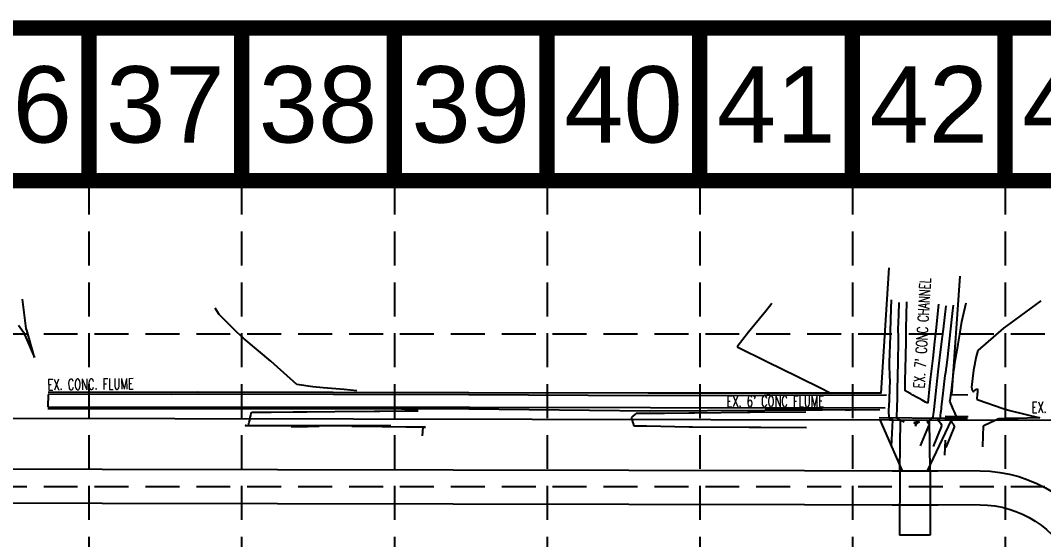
# Model space of a CAD drawing. Extents: x 626 to 3511, y 2890 to 4695.
# Drawn here: x 2273.5 to 2575, y 4541.7 to 4694.7 of the extents above; entities that cross this region are included whole.
import ezdxf
from ezdxf.enums import TextEntityAlignment as Align

# ---------------------------------------------------------------- set-up
doc = ezdxf.new("R2010")
doc.units = 0
doc.header["$LTSCALE"] = 100
doc.header["$MEASUREMENT"] = 0
doc.linetypes.add('HIDDEN', pattern=[0.375, 0.25, -0.125])
for name, color, linetype in [('$-BNDY2', 4, 'CONTINUOUS'), ('BASE', 7, 'CONTINUOUS'), ('DG-XCONTOURS', 9, 'CONTINUOUS'), ('DG-XIDX_CONTOURS', 2, 'CONTINUOUS'), ('GRID', 254, 'HIDDEN'), ('PSWDG-XCONC', 4, 'CONTINUOUS'), ('PSWDGC-NEW_STORM', 2, 'CONTINUOUS'), ('PSWDGC-POND', 2, 'CONTINUOUS'), ('PSWGD-XCONC', 4, 'CONTINUOUS')]:
    doc.layers.add(name, color=color, linetype=linetype)
doc.styles.add('L80F', font='romans.shx', dxfattribs={"height": 8})
doc.styles.get("Standard").update_dxf_attribs({"font": 'ARIAL.TTF'})

msp = doc.modelspace()

# ---------------------------------------------------------------- linework, layer by layer
at = {"layer": '$-BNDY2', "color": 7}
msp.add_line((752.27, 4580.24), (3393.13, 4575.32), dxfattribs=at)
at = {"layer": 'BASE', "const_width": 4.5}
for points in [[(628.71, 2892.46), (3508.71, 2892.46), (3508.71, 4692.46), (628.71, 4692.46)], [(673.71, 2937.46), (3463.71, 2937.46), (3463.71, 4647.46), (673.71, 4647.46)]]:
    msp.add_lwpolyline(points, close=True, dxfattribs=at)
for points in [[(2293.71, 4647.46), (2293.71, 4692.46)], [(2338.71, 4647.46), (2338.71, 4692.46)], [(2383.71, 4647.46), (2383.71, 4692.46)], [(2428.71, 4647.46), (2428.71, 4692.46)], [(2473.71, 4647.46), (2473.71, 4692.46)], [(2518.71, 4647.46), (2518.71, 4692.46)], [(2563.71, 4647.46), (2563.71, 4692.46)]]:
    msp.add_lwpolyline(points, dxfattribs=at)
at = {"layer": 'DG-XCONTOURS', "color": 43}
for p, q in [((2275.2, 4603.89, 1138), (2274.15, 4612.55, 1138)), ((2494.97, 4611.22, 1136), (2493.17, 4608.98, 1136)), ((2532.38, 4611.57, 1134), (2532.26, 4607.92, 1134)), ((2534.59, 4603.92, 1133), (2534.75, 4611.78, 1133)), ((2544.12, 4611.05, 1133), (2543.26, 4603.29, 1133)), ((2545.53, 4603.67, 1134), (2546.29, 4610.52, 1134)), ((2550.99, 4605.92, 1136), (2552.21, 4611.46, 1136)), ((2574.28, 4612.05, 1137), (2565.37, 4605.52, 1137)), ((2332.05, 4608.01, 1137), (2330.89, 4609.86, 1137)), ((2337.41, 4602.68, 1137), (2332.05, 4608.01, 1137)), ((2493.17, 4608.98, 1136), (2488.05, 4602.84, 1136)), ((2532.26, 4607.92, 1134), (2532.12, 4603.61, 1134)), ((2272.9, 4604.83, 1138), (2274.43, 4602.79, 1138)), ((2550.37, 4602.23, 1136), (2550.99, 4605.92, 1136)), ((2565.37, 4605.52, 1137), (2563.25, 4603.94, 1137)), ((2274.43, 4602.79, 1138), (2277.66, 4595.34, 1138)), ((2275.4, 4603.36, 1138), (2275.2, 4603.89, 1138)), ((2277.66, 4595.34, 1138), (2275.4, 4603.36, 1138)), ((2339.14, 4601.09, 1137), (2337.41, 4602.68, 1137)), ((2339.44, 4600.86, 1137), (2339.14, 4601.09, 1137)), ((2488.05, 4602.84, 1136), (2484.73, 4598.47, 1136)), ((2532.12, 4603.61, 1134), (2532.14, 4602.86, 1134)), ((2532.14, 4602.86, 1134), (2532.16, 4602.19, 1134)), ((2532.16, 4602.19, 1134), (2532.17, 4602.08, 1134)), ((2532.17, 4602.08, 1134), (2532.21, 4600.77, 1134)), ((2534.51, 4600.12, 1133), (2534.59, 4603.92, 1133)), ((2543.26, 4603.29, 1133), (2542.89, 4599.93, 1133)), ((2545.14, 4600.89, 1134), (2545.32, 4602.11, 1134)), ((2545.32, 4602.11, 1134), (2545.34, 4602.26, 1134)), ((2545.34, 4602.28, 1134), (2545.53, 4603.67, 1134)), ((2545.34, 4602.26, 1134), (2545.34, 4602.28, 1134)), ((2549.87, 4599.31, 1136), (2550.37, 4602.23, 1136)), ((2563.25, 4603.94, 1137), (2555.69, 4597.38, 1137)), ((2347.35, 4594.26, 1137), (2339.44, 4600.86, 1137)), ((2484.73, 4598.47, 1136), (2493.45, 4594.18, 1136)), ((2532.22, 4600.42, 1134), (2532.09, 4593.73, 1134)), ((2532.21, 4600.77, 1134), (2532.22, 4600.42, 1134)), ((2534.42, 4595.75, 1133), (2534.51, 4600.12, 1133)), ((2542.89, 4599.93, 1133), (2542.36, 4595.16, 1133)), ((2544.68, 4596.91, 1134), (2545.11, 4600.72, 1134)), ((2545.11, 4600.72, 1134), (2545.14, 4600.89, 1134)), ((2548.82, 4593.13, 1136), (2549.87, 4599.31, 1136)), ((2534.27, 4588.46, 1133), (2534.42, 4595.75, 1133)), ((2542.36, 4595.16, 1133), (2541.66, 4588.81, 1133)), ((2544.2, 4592.73, 1134), (2544.68, 4596.91, 1134)), ((2555.16, 4595.58, 1137), (2554.38, 4591.57, 1137)), ((2555.69, 4597.38, 1137), (2555.16, 4595.58, 1137)), ((2348.3, 4593.34, 1137), (2347.35, 4594.26, 1137)), ((2354.96, 4587.38, 1137), (2348.3, 4593.34, 1137)), ((2493.45, 4594.18, 1136), (2493.55, 4594.13, 1136)), ((2493.55, 4594.13, 1136), (2493.66, 4594.07, 1136)), ((2493.66, 4594.07, 1136), (2502.36, 4589.78, 1136)), ((2532.06, 4592.25, 1134), (2532.04, 4591.61, 1134)), ((2532.09, 4593.73, 1134), (2532.06, 4592.25, 1134)), ((2544.02, 4591.08, 1134), (2544.2, 4592.73, 1134)), ((2548.56, 4591.55, 1136), (2548.76, 4592.65, 1136)), ((2548.76, 4592.65, 1136), (2548.82, 4593.13, 1136)), ((2502.36, 4589.78, 1136), (2510.09, 4585.98, 1136)), ((2532.04, 4591.61, 1134), (2531.89, 4584.07, 1134)), ((2543.31, 4584.57, 1134), (2544.02, 4591.08, 1134)), ((2547.89, 4585.53, 1136), (2548.56, 4591.55, 1136)), ((2554.38, 4591.57, 1137), (2553.8, 4586.55, 1137)), ((2359.73, 4586.73, 1137), (2354.96, 4587.38, 1137)), ((2362.78, 4586.39, 1137), (2359.73, 4586.73, 1137)), ((2368.96, 4585.85, 1137), (2362.78, 4586.39, 1137)), ((2510.09, 4585.98, 1136), (2511.17, 4585.44, 1136)), ((2534.21, 4585.52, 1133), (2534.25, 4587.58, 1133)), ((2534.25, 4587.58, 1133), (2534.27, 4588.46, 1133)), ((2541.46, 4586.96, 1133), (2540.9, 4581.82, 1133)), ((2541.66, 4588.81, 1133), (2541.46, 4586.96, 1133)), ((2553.8, 4586.55, 1137), (2553.87, 4586.2, 1137)), ((2553.87, 4586.2, 1137), (2553.91, 4586.11, 1137)), ((2553.91, 4586.11, 1137), (2553.93, 4586.04, 1137)), ((2553.93, 4586.04, 1137), (2554.14, 4585.71, 1137)), ((2554.93, 4585.72, 1137), (2555.29, 4585.96, 1137)), ((2555.29, 4585.96, 1137), (2555.57, 4586.14, 1137)), ((2555.57, 4586.14, 1137), (2555.53, 4584.89, 1137)), ((2372.64, 4585.55, 1137), (2368.96, 4585.85, 1137)), ((2494.38, 4584.67, 1136), (2492.83, 4584.65, 1136)), ((2510.01, 4584.82, 1136), (2494.38, 4584.67, 1136)), ((2512.39, 4584.84, 1136), (2510.01, 4584.82, 1136)), ((2511.17, 4585.44, 1136), (2512.39, 4584.84, 1136)), ((2531.89, 4584.07, 1134), (2531.81, 4579.95, 1134)), ((2534.68, 4585.26, 1133), (2534.21, 4585.52, 1133)), ((2535.89, 4584.6, 1133), (2534.68, 4585.26, 1133)), ((2536.54, 4584.24, 1133), (2535.89, 4584.6, 1133)), ((2537.57, 4583.67, 1133), (2536.54, 4584.24, 1133)), ((2538.4, 4583.21, 1133), (2537.57, 4583.67, 1133)), ((2539.25, 4582.75, 1133), (2538.4, 4583.21, 1133)), ((2542.81, 4579.98, 1134), (2543.31, 4584.57, 1134)), ((2547.49, 4582.69, 1136), (2547.67, 4584.08, 1136)), ((2547.67, 4584.08, 1136), (2547.68, 4584.15, 1136)), ((2547.68, 4584.15, 1136), (2547.69, 4584.2, 1136)), ((2547.69, 4584.21, 1136), (2547.89, 4585.53, 1136)), ((2547.69, 4584.2, 1136), (2547.69, 4584.21, 1136)), ((2554.14, 4585.71, 1137), (2554.18, 4585.31, 1137)), ((2554.18, 4585.31, 1137), (2554.29, 4585.3, 1137)), ((2554.29, 4585.3, 1137), (2554.48, 4585.42, 1137)), ((2554.48, 4585.42, 1137), (2554.93, 4585.72, 1137)), ((2555.51, 4584.63, 1137), (2555.35, 4583.04, 1137)), ((2555.35, 4583.04, 1137), (2555.42, 4583, 1137)), ((2555.42, 4583, 1137), (2555.74, 4582.89, 1137)), ((2555.53, 4584.89, 1137), (2555.51, 4584.63, 1137)), ((2390.77, 4579.58, 1137), (2384.79, 4580.15, 1137)), ((2493, 4580.08, 1136), (2499.6, 4580.04, 1136)), ((2499.6, 4580.04, 1136), (2509.91, 4579.97, 1136)), ((2509.91, 4579.97, 1136), (2519.67, 4579.9, 1136)), ((2531.81, 4579.95, 1134), (2531.77, 4579.47, 1134)), ((2540.26, 4582.19, 1133), (2539.25, 4582.75, 1133)), ((2540.9, 4581.82, 1133), (2540.26, 4582.19, 1133)), ((2542.73, 4579.34, 1134), (2542.81, 4579.98, 1134)), ((2547.46, 4582.45, 1136), (2547.49, 4582.69, 1136)), ((2548.01, 4581.11, 1136), (2547.46, 4582.45, 1136)), ((2548.42, 4580.12, 1136), (2548.01, 4581.11, 1136)), ((2548.68, 4579.5, 1136), (2548.42, 4580.12, 1136)), ((2555.74, 4582.89, 1137), (2563.15, 4580.28, 1137)), ((2563.15, 4580.28, 1137), (2565.06, 4579.7, 1137)), ((2341.09, 4576.89, 1137), (2341.16, 4577.24, 1137)), ((2341.16, 4577.24, 1137), (2341.32, 4577.95, 1137)), ((2341.32, 4577.95, 1137), (2341.38, 4578.21, 1137)), ((2341.38, 4578.21, 1137), (2341.55, 4579.01, 1137)), ((2341.55, 4579.01, 1137), (2341.7, 4579.17, 1137)), ((2341.7, 4579.17, 1137), (2347.42, 4579.22, 1137)), ((2347.42, 4579.22, 1137), (2353.92, 4579.27, 1137)), ((2353.92, 4579.27, 1137), (2357.97, 4579.3, 1137)), ((2357.97, 4579.3, 1137), (2366.2, 4579.37, 1137)), ((2366.2, 4579.37, 1137), (2377.91, 4579.47, 1137)), ((2377.91, 4579.47, 1137), (2378.49, 4579.47, 1137)), ((2378.49, 4579.47, 1137), (2379.41, 4579.48, 1137)), ((2379.41, 4579.48, 1137), (2390.77, 4579.58, 1137)), ((2453.88, 4577.9, 1136), (2453.56, 4577.62, 1136)), ((2453.56, 4577.62, 1136), (2453.74, 4577, 1136)), ((2453.74, 4577, 1136), (2453.82, 4576.74, 1136)), ((2454.73, 4578.63, 1136), (2453.88, 4577.9, 1136)), ((2454.95, 4578.82, 1136), (2454.73, 4578.63, 1136)), ((2456.25, 4578.82, 1136), (2454.95, 4578.82, 1136)), ((2457.39, 4578.83, 1136), (2456.25, 4578.82, 1136)), ((2463.29, 4578.85, 1136), (2457.39, 4578.83, 1136)), ((2470.54, 4578.92, 1136), (2463.29, 4578.85, 1136)), ((2470.57, 4578.92, 1136), (2470.54, 4578.92, 1136)), ((2470.6, 4578.92, 1136), (2470.57, 4578.92, 1136)), ((2472.17, 4578.94, 1136), (2470.6, 4578.92, 1136)), ((2487.79, 4579.09, 1136), (2472.17, 4578.94, 1136)), ((2488.53, 4579.1, 1136), (2487.79, 4579.09, 1136)), ((2504.98, 4579.26, 1136), (2488.53, 4579.1, 1136)), ((2519.67, 4579.9, 1136), (2516.7, 4579.68, 1136)), ((2531.74, 4578.95, 1134), (2531.71, 4578.49, 1134)), ((2531.71, 4578.49, 1134), (2531.73, 4578.15, 1134)), ((2531.73, 4578.15, 1134), (2531.75, 4577.49, 1134)), ((2531.77, 4579.47, 1134), (2531.74, 4578.95, 1134)), ((2531.75, 4577.49, 1134), (2531.75, 4577.42, 1134)), ((2531.75, 4577.42, 1134), (2532.42, 4577.09, 1134)), ((2532.42, 4577.09, 1134), (2532.53, 4577.02, 1134)), ((2532.53, 4577.02, 1134), (2533.23, 4576.71, 1134)), ((2541.09, 4576.64, 1134), (2541.45, 4576.91, 1134)), ((2541.45, 4576.91, 1134), (2541.81, 4577.18, 1134)), ((2541.81, 4577.18, 1134), (2542.14, 4577.42, 1134)), ((2542.14, 4577.42, 1134), (2542.54, 4577.72, 1134)), ((2542.54, 4577.77, 1134), (2542.55, 4577.85, 1134)), ((2542.54, 4577.72, 1134), (2542.54, 4577.77, 1134)), ((2542.55, 4577.9, 1134), (2542.63, 4578.51, 1134)), ((2542.55, 4577.85, 1134), (2542.55, 4577.9, 1134)), ((2542.63, 4578.51, 1134), (2542.73, 4579.34, 1134)), ((2547.74, 4576.76, 1136), (2547.93, 4577.25, 1136)), ((2547.93, 4577.25, 1136), (2547.98, 4577.37, 1136)), ((2547.94, 4577.74, 1136), (2548.11, 4577.76, 1136)), ((2547.95, 4577.63, 1136), (2547.94, 4577.74, 1136)), ((2547.95, 4577.6, 1136), (2547.95, 4577.63, 1136)), ((2547.97, 4577.5, 1136), (2547.95, 4577.6, 1136)), ((2547.97, 4577.47, 1136), (2547.97, 4577.5, 1136)), ((2547.98, 4577.37, 1136), (2547.97, 4577.47, 1136)), ((2548.11, 4577.76, 1136), (2548.65, 4577.82, 1136)), ((2548.65, 4577.82, 1136), (2549.34, 4577.89, 1136)), ((2549.24, 4578.13, 1136), (2548.68, 4579.5, 1136)), ((2549.34, 4577.89, 1136), (2549.24, 4578.13, 1136)), ((2561.6, 4577.14, 1137), (2560.58, 4576.66, 1137)), ((2561.87, 4577.27, 1137), (2561.6, 4577.14, 1137)), ((2562.57, 4577.28, 1137), (2561.87, 4577.27, 1137)), ((2563.97, 4577.31, 1137), (2562.57, 4577.28, 1137)), ((2566.38, 4577.36, 1137), (2563.97, 4577.31, 1137)), ((2565.06, 4579.7, 1137), (2573.98, 4577.51, 1137)), ((2567.59, 4577.38, 1137), (2566.38, 4577.36, 1137)), ((2570.18, 4577.44, 1137), (2567.59, 4577.38, 1137)), ((2573.3, 4577.5, 1137), (2570.18, 4577.44, 1137)), ((2573.98, 4577.51, 1137), (2573.3, 4577.5, 1137)), ((2339.76, 4575.26, 1137), (2340.86, 4575.28, 1137)), ((2339.9, 4575.24, 1137), (2339.76, 4575.26, 1137)), ((2339.95, 4575.23, 1137), (2339.9, 4575.24, 1137)), ((2340.5, 4575.21, 1137), (2339.95, 4575.23, 1137)), ((2341.5, 4575.2, 1137), (2340.5, 4575.21, 1137)), ((2340.75, 4575.29, 1137), (2340.86, 4575.84, 1137)), ((2340.86, 4575.28, 1137), (2340.75, 4575.29, 1137)), ((2340.86, 4575.84, 1137), (2340.95, 4576.26, 1137)), ((2340.95, 4576.26, 1137), (2341.09, 4576.89, 1137)), ((2343.01, 4575.18, 1137), (2341.5, 4575.2, 1137)), ((2347.87, 4575.15, 1137), (2343.01, 4575.18, 1137)), ((2357.99, 4575.19, 1137), (2347.87, 4575.15, 1137)), ((2353.99, 4575.04, 1138), (2353.31, 4575.02, 1138)), ((2353.31, 4575.02, 1138), (2358.07, 4575.03, 1138)), ((2356.78, 4575.12, 1138), (2353.99, 4575.04, 1138)), ((2356.96, 4575.12, 1138), (2356.78, 4575.12, 1138)), ((2358.02, 4575.13, 1138), (2356.96, 4575.12, 1138)), ((2372.93, 4575.2, 1137), (2357.99, 4575.19, 1137)), ((2358.69, 4575.13, 1138), (2358.02, 4575.13, 1138)), ((2358.07, 4575.03, 1138), (2360.89, 4575.05, 1138)), ((2359.05, 4575.13, 1138), (2358.69, 4575.13, 1138)), ((2361.53, 4575.07, 1138), (2359.05, 4575.13, 1138)), ((2360.89, 4575.05, 1138), (2361.53, 4575.07, 1138)), ((2371.14, 4575.04, 1137), (2376.38, 4575.07, 1137)), ((2378.04, 4574.95, 1137), (2371.14, 4575.04, 1137)), ((2378.04, 4575.17, 1137), (2372.93, 4575.2, 1137)), ((2376.38, 4575.07, 1137), (2378.08, 4575.11, 1137)), ((2381.84, 4575.17, 1137), (2378.04, 4575.17, 1137)), ((2379.3, 4574.94, 1137), (2378.04, 4574.95, 1137)), ((2378.08, 4575.11, 1137), (2382.67, 4575.16, 1137)), ((2380.11, 4574.93, 1137), (2379.3, 4574.94, 1137)), ((2387.14, 4574.83, 1137), (2380.11, 4574.93, 1137)), ((2382.67, 4575.16, 1137), (2381.84, 4575.17, 1137)), ((2392.93, 4574.76, 1137), (2387.14, 4574.83, 1137)), ((2391.97, 4572.22, 1137), (2392.24, 4574.74, 1137)), ((2392.24, 4574.74, 1137), (2392.43, 4574.74, 1137)), ((2392.43, 4574.74, 1137), (2392.85, 4574.75, 1137)), ((2392.85, 4574.75, 1137), (2392.93, 4574.76, 1137)), ((2453.82, 4576.74, 1136), (2454.01, 4576.11, 1136)), ((2454.01, 4576.11, 1136), (2454.07, 4575.85, 1136)), ((2454.07, 4575.85, 1136), (2454.26, 4575.21, 1136)), ((2454.26, 4575.21, 1136), (2458.06, 4575.15, 1136)), ((2458.06, 4575.15, 1136), (2470.58, 4574.93, 1136)), ((2470.58, 4574.93, 1136), (2471.34, 4574.92, 1136)), ((2471.34, 4574.92, 1136), (2471.61, 4574.92, 1136)), ((2471.61, 4574.92, 1136), (2488.25, 4574.8, 1136)), ((2488.25, 4574.8, 1136), (2491.68, 4574.78, 1136)), ((2491.68, 4574.78, 1136), (2505.15, 4574.68, 1136)), ((2533.23, 4576.71, 1134), (2533.4, 4576.63, 1134)), ((2533.4, 4576.63, 1134), (2533.94, 4576.36, 1134)), ((2537.08, 4576.12, 1133), (2536.83, 4576.03, 1133)), ((2536.83, 4576.03, 1133), (2537.37, 4575.78, 1133)), ((2537.27, 4576.18, 1133), (2537.08, 4576.12, 1133)), ((2537.49, 4576.24, 1133), (2537.27, 4576.18, 1133)), ((2537.37, 4575.78, 1133), (2537.33, 4575.1, 1133)), ((2537.33, 4575.1, 1133), (2537.54, 4575.5, 1133)), ((2537.81, 4576.3, 1133), (2537.49, 4576.24, 1133)), ((2537.54, 4575.5, 1133), (2537.64, 4575.75, 1133)), ((2537.62, 4575.78, 1133), (2538.3, 4576.29, 1133)), ((2537.64, 4575.75, 1133), (2537.62, 4575.78, 1133)), ((2538.29, 4576.38, 1133), (2537.81, 4576.3, 1133)), ((2538.46, 4576.41, 1133), (2538.29, 4576.38, 1133)), ((2538.3, 4576.29, 1133), (2538.31, 4576.3, 1133)), ((2538.31, 4576.3, 1133), (2538.46, 4576.41, 1133)), ((2538.82, 4569.27, 1134), (2541.24, 4575.18, 1134)), ((2540.76, 4576.39, 1134), (2541.09, 4576.64, 1134)), ((2540.98, 4576.08, 1134), (2540.76, 4576.39, 1134)), ((2541.35, 4575.56, 1134), (2540.98, 4576.08, 1134)), ((2541.24, 4575.18, 1134), (2541.38, 4575.52, 1134)), ((2541.38, 4575.52, 1134), (2541.35, 4575.56, 1134)), ((2546.3, 4568.82, 1136), (2548.66, 4574.55, 1136)), ((2547.71, 4576.68, 1136), (2547.74, 4576.76, 1136)), ((2548.06, 4576.19, 1136), (2547.71, 4576.68, 1136)), ((2548.23, 4575.96, 1136), (2548.06, 4576.19, 1136)), ((2548.47, 4575.63, 1136), (2548.23, 4575.96, 1136)), ((2548.82, 4575.13, 1136), (2548.47, 4575.63, 1136)), ((2548.66, 4574.55, 1136), (2548.87, 4575.07, 1136)), ((2548.87, 4575.07, 1136), (2548.82, 4575.13, 1136)), ((2557.29, 4575.11, 1137), (2557.17, 4572.3, 1137)), ((2558.01, 4575.45, 1137), (2557.29, 4575.11, 1137)), ((2558.73, 4575.78, 1137), (2558.01, 4575.45, 1137)), ((2559.3, 4576.05, 1137), (2558.73, 4575.78, 1137)), ((2560.17, 4576.46, 1137), (2559.3, 4576.05, 1137)), ((2560.58, 4576.66, 1137), (2560.17, 4576.46, 1137)), ((2546.09, 4570.96, 1134), (2545.8, 4566.51, 1134)), ((2557.17, 4572.3, 1137), (2557.04, 4568.99, 1137))]:
    msp.add_line(p, q, dxfattribs=at)
at = {"layer": 'DG-XIDX_CONTOURS', "color": 43}
for p, q in [((2530.15, 4612.38, 1135), (2530.06, 4609.67, 1135)), ((2548.32, 4609.16, 1135), (2548.5, 4610.74, 1135)), ((2530.06, 4609.67, 1135), (2529.84, 4603.14, 1135)), ((2547.53, 4602.04, 1135), (2548.32, 4609.16, 1135)), ((2529.79, 4601.71, 1135), (2529.53, 4593.89, 1135)), ((2529.84, 4603.14, 1135), (2529.79, 4601.71, 1135)), ((2546.71, 4594.6, 1135), (2547.42, 4601.03, 1135)), ((2547.42, 4601.03, 1135), (2547.51, 4601.88, 1135)), ((2547.51, 4601.88, 1135), (2547.53, 4602.04, 1135)), ((2529.53, 4593.89, 1135), (2529.52, 4593.74, 1135)), ((2529.52, 4593.74, 1135), (2529.53, 4593.72, 1135)), ((2529.53, 4593.72, 1135), (2529.57, 4592.32, 1135)), ((2529.57, 4592.32, 1135), (2529.58, 4592.06, 1135)), ((2529.58, 4592.06, 1135), (2529.62, 4590.9, 1135)), ((2546.33, 4591.77, 1135), (2546.53, 4593.08, 1135)), ((2546.53, 4593.09, 1135), (2546.54, 4593.15, 1135)), ((2546.53, 4593.08, 1135), (2546.53, 4593.09, 1135)), ((2546.54, 4593.15, 1135), (2546.71, 4594.6, 1135)), ((2529.62, 4590.9, 1135), (2529.64, 4590.4, 1135)), ((2529.64, 4590.4, 1135), (2529.67, 4589.48, 1135)), ((2529.67, 4589.48, 1135), (2529.69, 4588.74, 1135)), ((2545.17, 4582.26, 1135), (2546.07, 4590.07, 1135)), ((2546.07, 4590.07, 1135), (2546.12, 4590.51, 1135)), ((2546.12, 4590.51, 1135), (2546.3, 4591.56, 1135)), ((2546.3, 4591.56, 1135), (2546.33, 4591.77, 1135)), ((2529.69, 4588.74, 1135), (2529.58, 4583.11, 1135)), ((2529.58, 4583.11, 1135), (2529.56, 4582.81, 1135)), ((2529.37, 4580.09, 1135), (2529.36, 4579.87, 1135)), ((2529.42, 4580.85, 1135), (2529.37, 4580.09, 1135)), ((2529.44, 4581.1, 1135), (2529.42, 4580.85, 1135)), ((2529.49, 4581.83, 1135), (2529.44, 4581.1, 1135)), ((2529.51, 4582.1, 1135), (2529.49, 4581.83, 1135)), ((2529.56, 4582.81, 1135), (2529.51, 4582.1, 1135)), ((2544.82, 4579.34, 1135), (2544.95, 4580.44, 1135)), ((2544.95, 4580.44, 1135), (2545, 4580.79, 1135)), ((2545, 4580.79, 1135), (2545.17, 4582.23, 1135)), ((2545, 4580.79, 1135), (2545, 4580.79, 1135)), ((2545.17, 4582.23, 1135), (2545.17, 4582.26, 1135)), ((2529.36, 4579.87, 1135), (2529.34, 4579.7, 1135)), ((2529.34, 4579.7, 1135), (2529.36, 4579.21, 1135)), ((2529.36, 4579.21, 1135), (2529.37, 4578.97, 1135)), ((2529.37, 4578.97, 1135), (2529.37, 4578.88, 1135)), ((2529.37, 4578.88, 1135), (2529.44, 4578.23, 1135)), ((2529.44, 4578.23, 1135), (2529.49, 4577.85, 1135)), ((2529.49, 4577.85, 1135), (2529.51, 4577.49, 1135)), ((2529.51, 4577.49, 1135), (2529.92, 4577.27, 1135)), ((2529.92, 4577.27, 1135), (2530.18, 4577.1, 1135)), ((2530.49, 4576.94, 1135), (2530.08, 4569.13, 1135)), ((2530.18, 4577.1, 1135), (2530.49, 4576.94, 1135)), ((2543.9, 4577, 1135), (2544.48, 4577.43, 1135)), ((2543.92, 4576.98, 1135), (2543.9, 4577, 1135)), ((2543.95, 4576.93, 1135), (2543.92, 4576.98, 1135)), ((2544.32, 4576.42, 1135), (2543.95, 4576.93, 1135)), ((2544.48, 4577.43, 1135), (2544.6, 4577.52, 1135)), ((2544.6, 4577.52, 1135), (2544.61, 4577.65, 1135)), ((2544.6, 4577.52, 1135), (2544.6, 4577.52, 1135)), ((2544.61, 4577.65, 1135), (2544.62, 4577.77, 1135)), ((2544.61, 4577.65, 1135), (2544.61, 4577.65, 1135)), ((2544.62, 4577.78, 1135), (2544.63, 4577.9, 1135)), ((2544.62, 4577.77, 1135), (2544.62, 4577.78, 1135)), ((2544.63, 4577.9, 1135), (2544.81, 4579.32, 1135)), ((2544.81, 4579.32, 1135), (2544.82, 4579.34, 1135)), ((2542.56, 4569.04, 1135), (2544.95, 4574.87, 1135)), ((2544.5, 4576.17, 1135), (2544.32, 4576.42, 1135)), ((2544.72, 4575.86, 1135), (2544.5, 4576.17, 1135)), ((2545.09, 4575.35, 1135), (2544.72, 4575.86, 1135)), ((2544.95, 4574.87, 1135), (2545.13, 4575.29, 1135)), ((2545.13, 4575.29, 1135), (2545.09, 4575.35, 1135))]:
    msp.add_line(p, q, dxfattribs=at)
at = {"layer": 'GRID', "color": 252, "linetype": 'HIDDEN', "ltscale": 0.4}
for p, q in [((2293.71, 4647.46), (2293.71, 3072.26)), ((2338.71, 4647.46), (2338.71, 3072.26)), ((2383.71, 4647.46), (2383.71, 3072.26)), ((2428.71, 4647.46), (2428.71, 3072.26)), ((2473.71, 4647.46), (2473.71, 3072.26)), ((2518.71, 4647.46), (2518.71, 3072.26)), ((2563.71, 4647.46), (2563.71, 3072.26)), ((675.37, 4602.31), (3465.37, 4602.31)), ((675.37, 4557.31), (3465.37, 4557.31))]:
    msp.add_line(p, q, dxfattribs=at)
at = {"layer": 'PSWDG-XCONC', "color": 5}
for p, q in [((2281.73, 4584.46), (2281.55, 4580.81)), ((2325.82, 4585.13), (2317.94, 4585.05)), ((2317.98, 4584.51), (2325.88, 4584.58)), ((2405.67, 4584.9), (2325.82, 4585.13)), ((2325.88, 4584.58), (2405.62, 4584.39)), ((2405.62, 4584.39), (2458.43, 4584.14)), ((2458.5, 4584.86), (2405.67, 4584.9)), ((2458.43, 4584.14), (2528.73, 4584.31)), ((2527.19, 4584.84), (2458.5, 4584.86)), ((2281.55, 4580.81), (2317.92, 4580.69)), ((2317.93, 4580.23), (2281.57, 4580.19)), ((2317.92, 4580.69), (2405.92, 4580.69)), ((2405.64, 4580.11), (2317.93, 4580.23)), ((2459.01, 4579.52), (2405.64, 4580.11)), ((2405.92, 4580.69), (2459.25, 4580.58)), ((2526.83, 4579.94), (2459.01, 4579.52)), ((2459.25, 4580.58), (2528.32, 4580.47))]:
    msp.add_line(p, q, dxfattribs=at)
for points in [[(2527.19, 4584.84), (2529.57, 4621.72)], [(2548.05, 4584.32), (2550.51, 4619.3)], [(2317.94, 4585.05), (2281.65, 4585.06)], [(2317.98, 4584.51), (2281.73, 4584.46)], [(2552.69, 4584.18), (2548.05, 4584.32)], [(2545.93, 4577.39), (2526.62, 4577.59)], [(2552.66, 4577.31), (2545.93, 4577.39)], [(2552.79, 4577.88), (2546.04, 4577.9)]]:
    msp.add_lwpolyline(points, dxfattribs=at)
at = {"layer": 'PSWDGC-NEW_STORM', "color": 5}
for p, q in [((2533.45, 4561.92), (2526.87, 4576.93)), ((2532.65, 4561.92), (2532.85, 4576.92)), ((2541.65, 4561.91), (2541.42, 4576.91)), ((2540.85, 4561.91), (2547.89, 4576.89)), ((2530.4, 4561.93), (2543.9, 4561.9)), ((2532.65, 4561.92), (2532.61, 4542.92)), ((2541.65, 4561.91), (2541.61, 4542.91)), ((2530.38, 4551.93), (2543.88, 4551.9)), ((2541.61, 4542.91), (2532.61, 4542.92))]:
    msp.add_line(p, q, dxfattribs=at)
at = {"layer": 'PSWDGC-POND', "color": 43}
for points in [[(2293.77, 4311.54, 0.173214), (2226.5, 4311.65), (2214.03, 4307.21, -0.479796), (2147.66, 4348.19, 0.263883), (2074.1, 4447.21, -0.297534), (2050.26, 4483.88), (2050.33, 4522.82, -0.414214), (2090.41, 4562.75), (2556.4, 4561.88, -0.64154), (2586.59, 4495.72), (2549.71, 4453.05, 0.179693), (2537.54, 4420.43), (2537.44, 4354.86, -0.518649), (2470.55, 4307.87), (2461.01, 4311.29, 0.173214), (2393.74, 4311.39), (2360.55, 4299.6, -0.173214), (2326.92, 4299.65)], [(2297.15, 4320.96, 0.173214), (2223.15, 4321.07), (2210.68, 4316.63, -0.479796), (2157.58, 4349.42, 0.263883), (2078.14, 4456.36, -0.297534), (2060.26, 4483.86), (2060.33, 4522.8, -0.414214), (2090.39, 4552.75), (2556.38, 4551.88, -0.64154), (2579.02, 4502.26), (2542.14, 4459.59, 0.179693), (2527.54, 4420.44), (2527.44, 4354.87, -0.518649), (2473.93, 4317.28), (2464.38, 4320.71, 0.173214), (2390.39, 4320.82), (2357.2, 4309.02, -0.173214), (2330.3, 4309.06)]]:
    msp.add_lwpolyline(points, format="xyb", close=True, dxfattribs=at)

# ---------------------------------------------------------------- texts
at = {"layer": 'BASE'}
for s, p in [('36', (2271.21, 4669.96)), ('37', (2316.21, 4669.96)), ('38', (2361.21, 4669.96)), ('39', (2406.21, 4669.96)), ('40', (2451.21, 4669.96)), ('41', (2496.21, 4669.96)), ('42', (2541.21, 4669.96)), ('43', (2586.21, 4669.96))]:
    msp.add_text(s, height=22.5, dxfattribs=at).set_placement(p, align=Align.MIDDLE_CENTER)
at = {"layer": 'PSWDG-XCONC', "color": 5, "style": 'L80F', "width": 0.67}
msp.add_text('EX. CONC. FLUME', height=3.2, rotation=0.6364, dxfattribs=at).set_placement((2281.5, 4585.71, -1649.45))
at = {"layer": 'PSWGD-XCONC', "color": 5, "style": 'L80F', "width": 0.67}
for s, rotation, p in [("EX. 7' CONC CHANNEL", 86.6027, (2539.94, 4586.23, -1649.45)), ("EX. 6' CONC FLUME", 0.062, (2481.59, 4580.8, -1649.45)), ("EX. 6' CONC FLUME", 0.062, (2571.51, 4579.04, -1649.45))]:
    msp.add_text(s, height=3.2, rotation=rotation, dxfattribs=at).set_placement(p)

doc.saveas('drawing.dxf')
